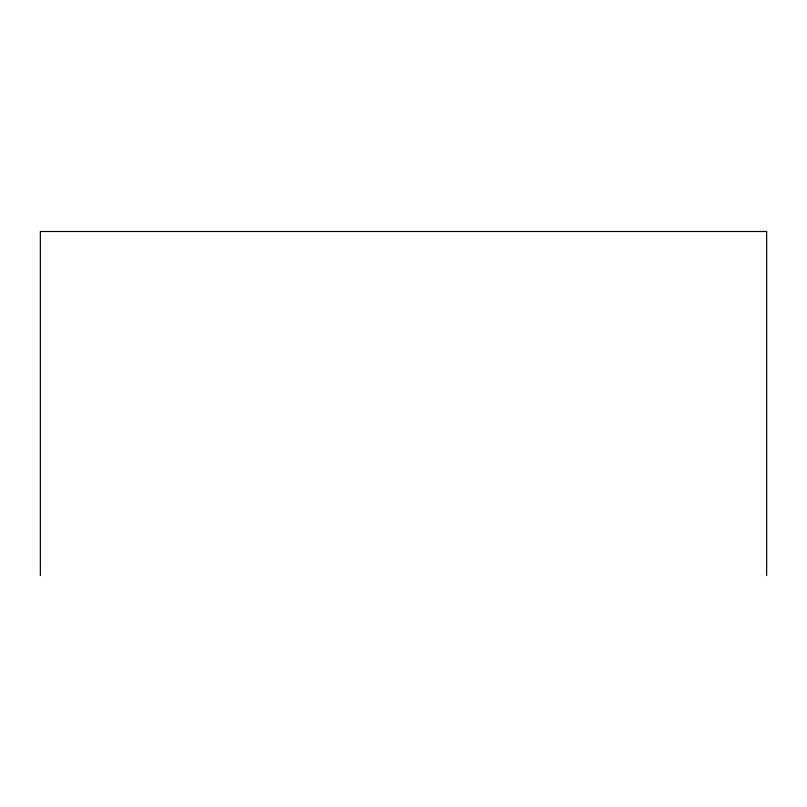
<?xml version="1.0" encoding="UTF-8"?>
<svg xmlns="http://www.w3.org/2000/svg" width="807" height="807" viewBox="0 0 807 807"><rect width="100%" height="100%" fill="white"/><g stroke="black" fill="none" stroke-linecap="round" stroke-linejoin="round"><path stroke-width="1.21" d="M766.65 575.512L766.65 231.488L40.35 231.488L40.35 575.512"/></g></svg>
